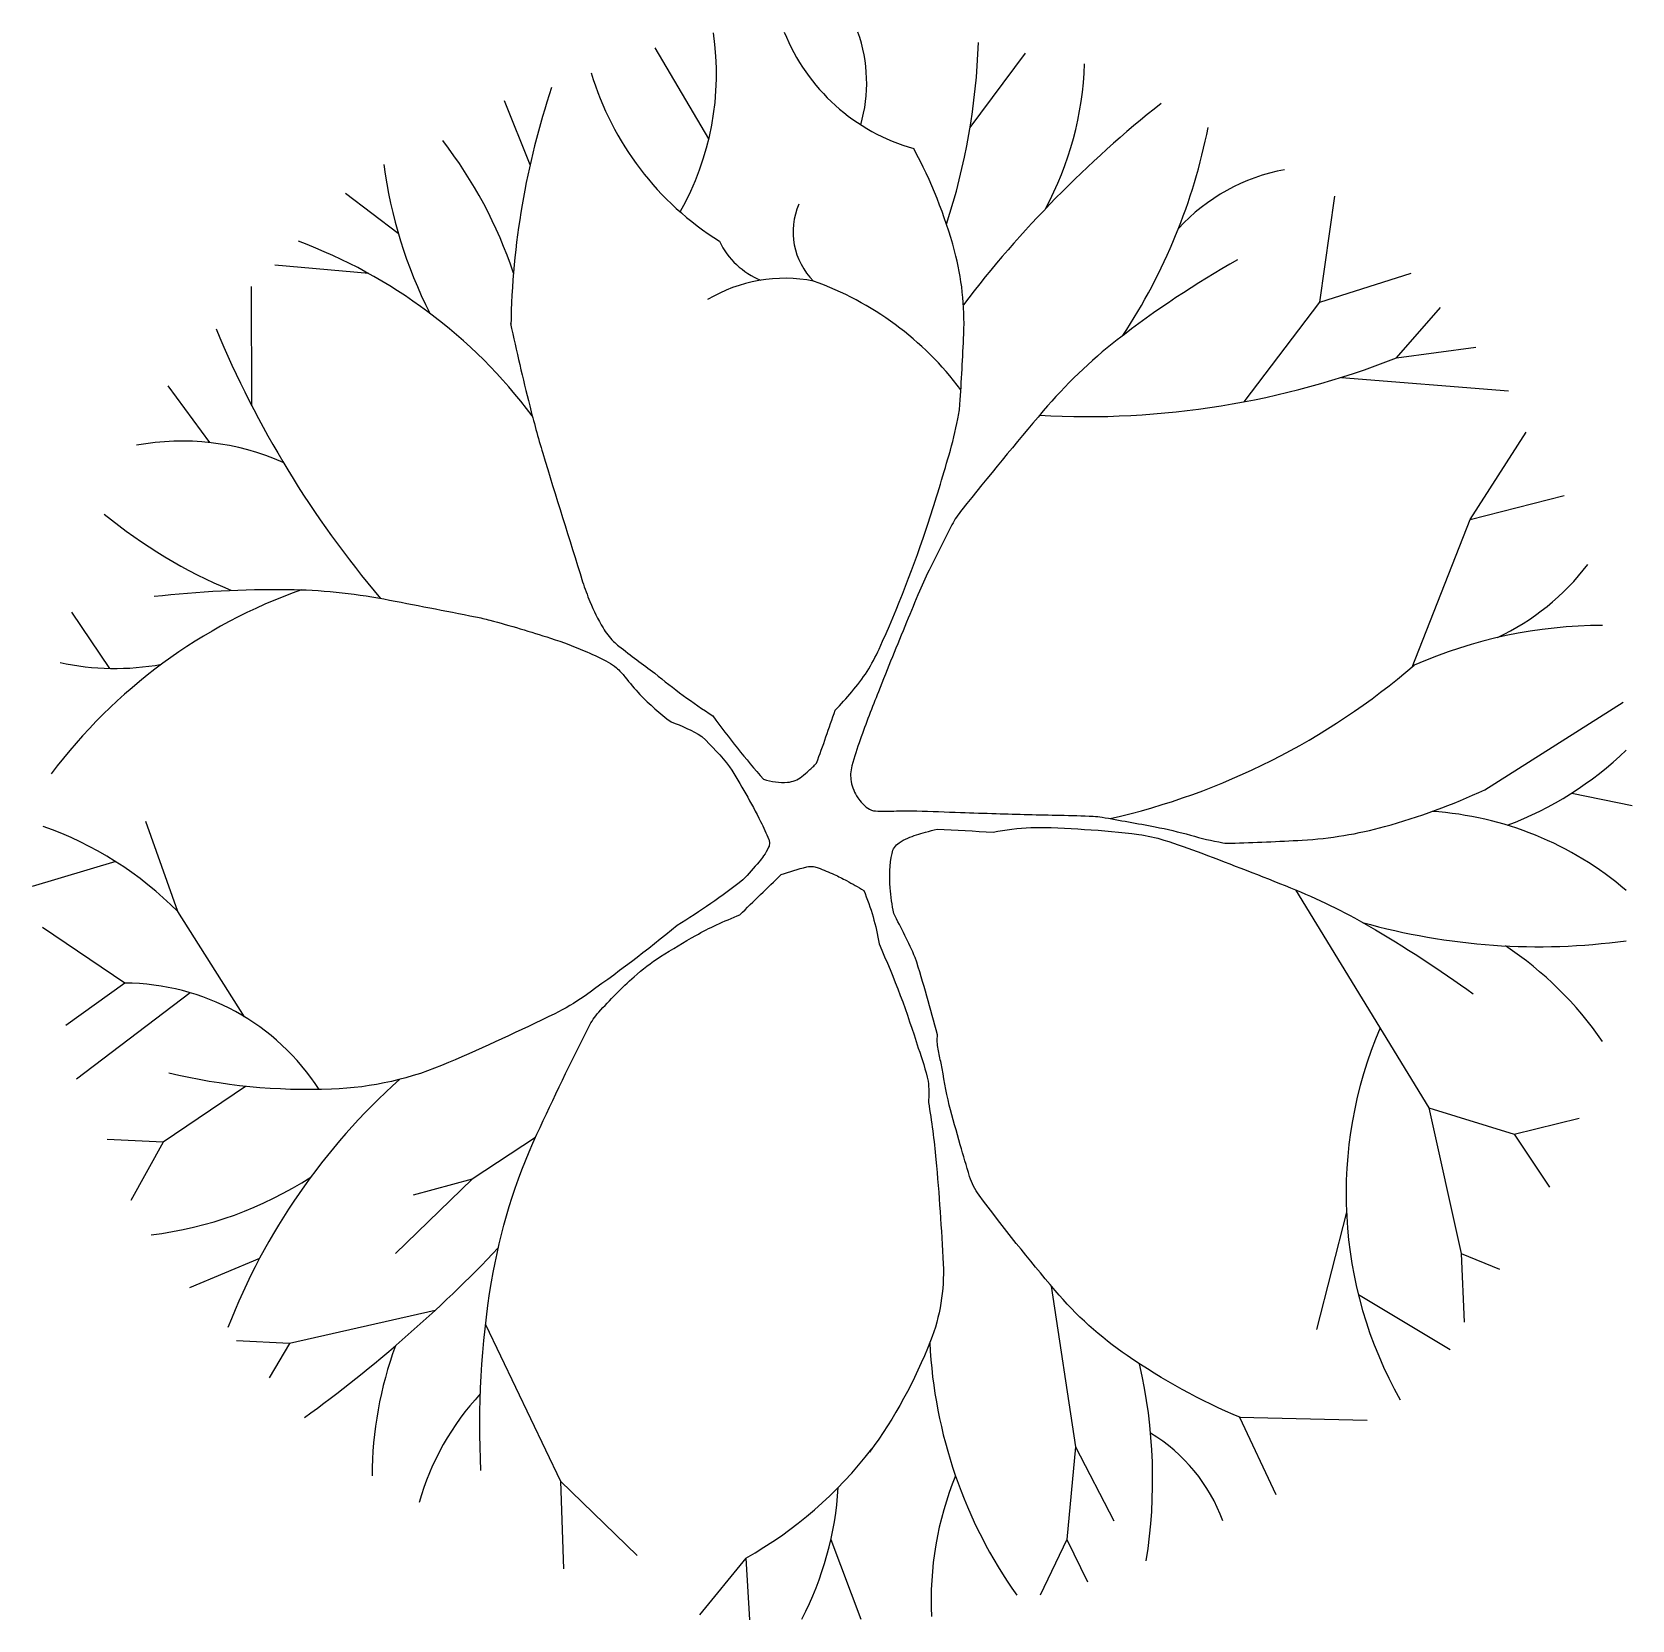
# Model space of a CAD drawing. Extents: x 106.22 to 115.87, y 159.3 to 168.87.
import ezdxf

# ---------------------------------------------------------------- set-up
doc = ezdxf.new("R2010")
doc.units = 0
doc.header["$MEASUREMENT"] = 0
doc.layers.add('L01', color=1, linetype='CONTINUOUS')

msp = doc.modelspace()

# ---------------------------------------------------------------- linework, layer by layer
at = {"layer": 'L01'}
for p, q in [((110.3004, 168.23), (109.9763, 168.7786)), ((111.8756, 168.2993), (112.2106, 168.747)), ((109.2222, 168.0733), (109.0683, 168.4594)), ((108.4277, 167.6601), (108.1097, 167.9002)), ((113.9859, 167.2452), (114.0747, 167.8842)), ((108.2499, 167.4177), (107.6836, 167.4688)), ((113.9859, 167.2452), (114.5363, 167.4209)), ((107.5439, 166.621), (107.5416, 167.341)), ((113.5291, 166.6448), (113.9859, 167.2452)), ((114.4475, 166.9097), (114.7138, 167.2132)), ((114.4475, 166.9097), (114.9269, 166.9736)), ((107.2906, 166.3987), (107.0402, 166.7408)), ((114.1149, 166.7921), (115.1229, 166.7106)), ((114.8914, 165.9351), (115.2287, 166.4623)), ((114.8914, 165.9351), (115.4595, 166.0789)), ((114.5414, 165.0456), (114.8914, 165.9351)), ((106.6887, 165.0375), (106.4586, 165.3759)), ((114.9801, 164.3055), (115.8145, 164.8327)), ((115.5049, 164.2857), (115.8678, 164.2096)), ((107.0978, 163.5705), (106.906, 164.1142)), ((106.7235, 163.872), (106.2185, 163.7218)), ((113.8388, 163.702), (114.6428, 162.3883)), ((107.4994, 162.9364), (107.0978, 163.5705)), ((106.7782, 163.1392), (106.2811, 163.4747)), ((106.7782, 163.1392), (106.4231, 162.8835)), ((107.1724, 163.0812), (106.4868, 162.5594)), ((107.5062, 162.5169), (107.009, 162.1806)), ((114.6428, 162.3883), (114.8381, 161.5096)), ((114.6428, 162.3883), (115.1577, 162.2285)), ((115.1577, 162.2285), (115.5482, 162.3244)), ((109.2545, 162.2086), (108.8731, 161.9569)), ((115.1577, 162.2285), (115.3707, 161.909)), ((107.009, 162.1806), (106.6717, 162.1966)), ((107.009, 162.1806), (106.8137, 161.8291)), ((108.8731, 161.9569), (108.4115, 161.5096)), ((108.8731, 161.9569), (108.518, 161.861)), ((114.1459, 161.7584), (113.9659, 161.0499)), ((107.5911, 161.4796), (107.1688, 161.3019)), ((114.8381, 161.5096), (114.8558, 161.0942)), ((114.8381, 161.5096), (115.0689, 161.4137)), ((112.3655, 161.3127), (112.5124, 160.3433)), ((114.2177, 161.2613), (114.7708, 160.9291)), ((108.6497, 161.166), (107.7724, 160.9664)), ((108.9537, 161.0812), (109.4057, 160.1356)), ((107.7724, 160.9664), (107.4528, 160.9823)), ((107.7724, 160.9664), (107.6481, 160.7587)), ((113.5009, 160.5215), (114.27, 160.503)), ((113.5009, 160.5215), (113.7197, 160.0557)), ((112.5124, 160.3433), (112.4592, 159.7841)), ((112.5124, 160.3433), (112.7432, 159.8959)), ((109.4057, 160.1356), (109.8672, 159.6882)), ((109.4057, 160.1356), (109.4234, 159.6083)), ((111.0367, 159.7846), (111.2165, 159.3048)), ((112.4592, 159.7841), (112.2994, 159.4486)), ((112.4592, 159.7841), (112.5835, 159.5285)), ((110.5241, 159.6722), (110.2431, 159.3291)), ((110.5241, 159.6722), (110.5449, 159.2989))]:
    msp.add_line(p, q, dxfattribs=at)
for points in [[(109.1039, 167.1174, 0.007275), (109.22, 166.6212, 0.012468), (109.2991, 166.3345, 0.003271), (109.5394, 165.5602, 0.020704), (109.5832, 165.4398, 0.036207), (109.6621, 165.2815, 0.062373), (109.7252, 165.2002, 0.032411), (109.7583, 165.1711, 0.005282), (109.9738, 165.0084, 0.027921), (110.3247, 164.7507, 0.024936), (110.6306, 164.3694, 0.099012), (110.7747, 164.3508, 0.156424), (110.8614, 164.3854, 0.01075), (110.9032, 164.4214, 0.009235), (110.9502, 164.4652, 0.004611), (111.0622, 164.7846, 0.010346), (111.1632, 164.8966, 0.072424), (111.3275, 165.1537, 0.026789), (111.6248, 165.9191, 0.009835), (111.7493, 166.3257, 0.018763), (111.8023, 166.5422, 0.033309), (111.8142, 166.6292, 0.006876), (111.8378, 167.0535, 0.076503), (111.782, 167.5545, 0.057894), (111.536, 168.1718)], [(113.4889, 167.5008, 0.036878), (112.7635, 167.0183, 0.052021), (112.3172, 166.5901, 0.0067), (111.8256, 165.9931, 0.048311), (111.7668, 165.9031, 0.006891), (111.6368, 165.6462, 0.012662), (111.5715, 165.5037, 0.003883), (111.4928, 165.3157, 0.001751), (111.323, 164.8966, 0.009631), (111.2133, 164.6073, 0.017973), (111.1632, 164.4493, 0.114062), (111.159, 164.3544, 0.103285), (111.1987, 164.2575, 0.083323), (111.2588, 164.1945, 0.149142), (111.3052, 164.1777, 0.023054), (111.4156, 164.1771, -0.018406), (111.5538, 164.1777, -0.000356), (111.8189, 164.1688, 0.000441), (112.0331, 164.1617, 0.003727), (112.4193, 164.1521, -0.00721), (112.619, 164.1457, -0.030883), (112.6715, 164.14, -0.005007), (112.9918, 164.0818, -0.021338), (113.2048, 164.0314, 0.023298), (113.4001, 163.9859, 0.053871), (113.4466, 163.9825, 0.005782), (113.8794, 164.0019, 0.053213), (114.3761, 164.0835, 0.04158), (114.9801, 164.3055)], [(106.9557, 165.4718, -0.031624), (107.7627, 165.5135, -0.044045), (108.3405, 165.4558, -0.002444), (108.8934, 165.348, -0.015559), (108.9796, 165.328, -0.014164), (109.3456, 165.2196, -0.023008), (109.5654, 165.1363, -0.021709), (109.6942, 165.0738, -0.052642), (109.743, 165.0404, -0.0534), (109.7945, 164.986, 0.028766), (109.885, 164.8806, 0.039671), (110.0725, 164.7147, -0.048198), (110.2591, 164.6267, -0.034023), (110.4258, 164.4438, -0.022165), (110.6129, 164.1138, -0.015295), (110.662, 164.0053, -0.092759), (110.6661, 163.9859, -0.111228), (110.6608, 163.9592, -0.049151), (110.6306, 163.9061, -0.024509), (110.6034, 163.8713, -0.007415), (110.5063, 163.7623, -0.028723), (110.1099, 163.4872, -0.019603), (109.5477, 163.0593, -0.039139), (109.371, 162.955, -0.011381), (108.731, 162.6599, -0.093141), (108.0256, 162.4995, -0.068071), (107.0445, 162.596)], [(113.5066, 160.519, -0.050123), (112.8225, 160.8935, -0.066921), (112.3882, 161.2859, -0.014838), (111.9297, 161.8613, -0.087974), (111.8733, 161.9729, -0.00291), (111.8169, 162.1645, -0.002333), (111.7491, 162.4043, -0.007514), (111.7014, 162.6558, -0.021836), (111.6825, 162.7419, -0.067288), (111.6793, 162.8278, 0.011909), (111.5452, 163.2937, 0.013189), (111.4155, 163.559, -0.02482), (111.394, 163.7143, -0.070419), (111.405, 163.9218, -0.196866), (111.4473, 163.9859, -0.054844), (111.4997, 164.0139, -0.028755), (111.607, 164.0498, -0.011049), (111.6779, 164.0675, -0.002388), (112.0154, 164.0498, -0.044399), (112.2429, 164.0768, -0.031473), (112.5657, 164.0658), (112.5657, 164.0658, -0.021163), (112.8928, 164.0362, -0.044614), (113.045, 164.0019, -0.01235), (113.274, 163.9221, -0.005223), (113.8084, 163.7143, -0.036233), (114.2795, 163.4847, -0.025269), (114.9091, 163.0753)], [(108.9263, 160.1995, -0.054547), (108.9898, 161.3373, -0.066768), (109.2636, 162.2285, -0.009512), (109.5765, 162.8755, -0.06449), (109.6364, 162.9634, -0.027747), (109.8495, 163.1777, -0.041851), (110.0093, 163.2989, -0.012157), (110.2222, 163.4269, -0.021629), (110.3466, 163.4907, -0.012466), (110.4881, 163.5514, -0.005522), (110.7371, 163.7942, -0.024858), (110.8906, 163.8401, -0.095859), (110.9324, 163.8421, -0.05669), (110.9597, 163.8351, -0.015113), (111.0567, 163.7942, -0.016639), (111.1309, 163.7573, -0.011586), (111.2342, 163.6984, -0.062782), (111.3267, 163.3755, -0.031274), (111.5632, 162.7469, -0.033035), (111.6226, 162.5474, -0.054033), (111.6248, 162.4202, -0.019785), (111.6699, 162.0764, -0.010847), (111.7136, 161.4457, -0.105488), (111.6373, 160.9814, -0.064496), (111.2697, 160.3113)]]:
    msp.add_lwpolyline(points, format="xyb", dxfattribs=at)
for centre, radius, start, end in [((108.6578, 168.6222), 1.6888, 330.47644, 8.40733), ((111.8587, 169.3158), 1.1886, 201.77915, 254.25041), ((110.3491, 168.5679), 0.9033, 343.77854, 19.85832), ((107.9163, 168.9523), 4.0128, 342.04304, 357.97985), ((110.6026, 168.7425), 1.964, 331.61017, 358.26612), ((111.332, 169.1527), 1.8189, 196.7778, 237.85787), ((113.8648, 167.027), 4.759, 161.47191, 179.05091), ((117.2743, 163.0807), 6.8407, 128.37759, 142.65692), ((109.8625, 168.9786), 3.515, 326.61963, 348.86241), ((106.5621, 166.5674), 2.6984, 18.43803, 37.75794), ((111.1103, 168.44), 2.7937, 187.48827, 206.8264), ((113.9787, 166.9151), 1.1475, 100.3334, 137.47085), ((111.2219, 167.6686), 0.4138, 156.09283, 225.59827), ((106.7363, 164.6828), 3.1258, 36.91202, 69.6048), ((110.7906, 167.8171), 0.4728, 205.62275, 248.13864), ((110.7586, 166.484), 0.9058, 78.93857, 120.91256), ((110.2834, 165.5645), 1.9214, 36.89243, 70.25972), ((113.0203, 169.4423), 6.1604, 202.4941, 220.27926), ((112.5774, 171.6698), 5.1143, 266.82885, 291.4485), ((107.1248, 164.8997), 1.5082, 66.18313, 100.52842), ((108.629, 168.3897), 3.1257, 230.81197, 247.202), ((114.4133, 166.5768), 1.4987, 295.43165, 322.45193), ((108.9263, 162.4582), 3.2394, 109.51338, 143.14177), ((115.6943, 162.4637), 2.8323, 90.08153, 113.73928), ((106.7199, 166.6227), 1.5856, 257.90393, 280.1377), ((111.7743, 168.288), 4.2627, 282.82172, 310.70191), ((114.3971, 166.0202), 2.0581, 290.42689, 314.21409), ((114.5321, 162.178), 2.0005, 49.4637, 86.28227), ((105.5811, 162.0707), 2.133, 44.6795, 70.7138), ((115.3036, 167.2629), 3.904, 254.23194, 277.7826), ((113.8994, 161.553), 2.1753, 34.58425, 56.3585), ((106.7738, 161.7396), 1.3996, 32.78216, 89.81942), ((116.6814, 161.8707), 2.5379, 156.82317, 209.33771), ((111.065, 159.6328), 3.9343, 131.95646, 158.69607), ((106.6637, 163.8799), 2.2751, 276.92325, 302.92291), ((102.9334, 167.329), 8.4059, 305.88957, 316.49373), ((110.5841, 160.1577), 2.3147, 159.92806, 179.7563), ((114.5069, 161.1096), 2.8774, 182.77753, 215.2591), ((109.839, 160.1454), 3.1379, 351.03134, 12.83961), ((110.0943, 159.5701), 1.6018, 137.03975, 164.14332), ((112.4358, 159.5465), 1.0257, 19.91962, 58.9786), ((109.2943, 161.8585), 2.5084, 299.35704, 322.46262), ((109.1194, 160.2132), 1.9646, 332.45743, 356.62221), ((113.6533, 159.4128), 2.0129, 157.94428, 182.61988)]:
    msp.add_arc(centre, radius, start, end, dxfattribs=at)

doc.saveas('drawing.dxf')
